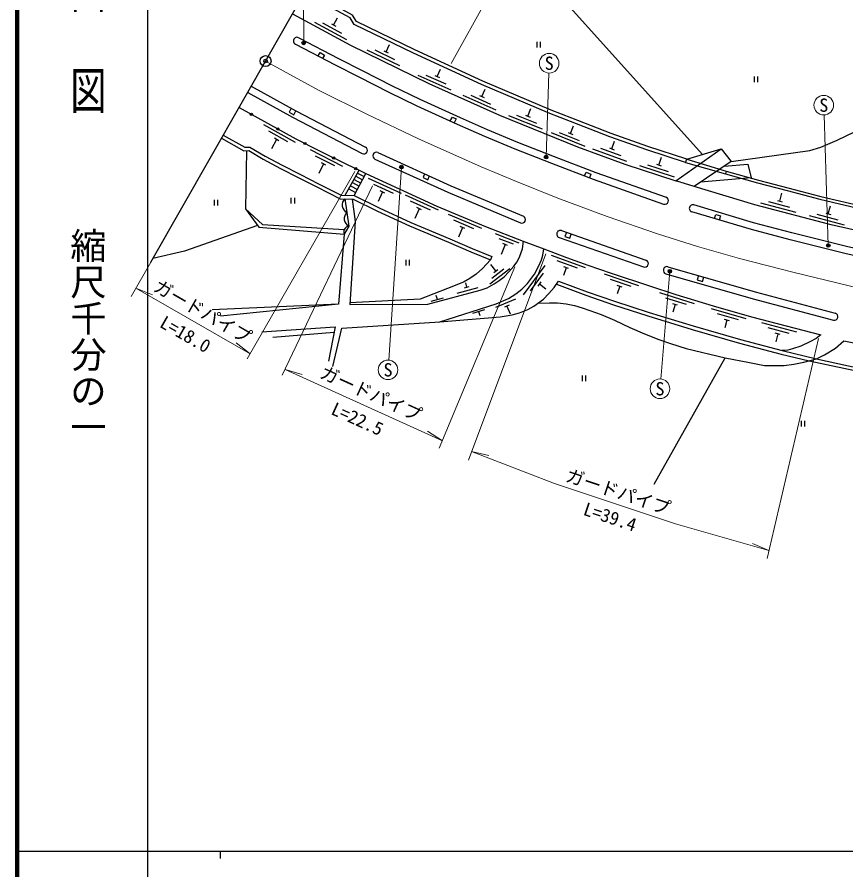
# Model space of a CAD drawing. Units: millimetres at full size, sheet at 1:1000; details may follow other scales. Extents: x 40000 to 680000, y 20000 to 380000.
# Drawn here: x 40000 to 154322, y 202409 to 320030 of the extents above; entities that cross this region are included whole.
import ezdxf
from ezdxf.enums import TextEntityAlignment as Align

# ---------------------------------------------------------------- set-up
doc = ezdxf.new("R2010")
doc.units = ezdxf.units.MM
doc.header["$LTSCALE"] = 1000
doc.header["$PDMODE"] = 32
doc.header["$PDSIZE"] = 500
doc.linetypes.add('CHAIN', pattern=[18.5, 12, -1.5, 3.5, -1.5])
for name, color, linetype, lineweight in [('M-BGD', 7, 'Continuous', 25), ('M-BGD-HTXT', 7, 'Continuous', 13), ('M-BMK', 2, 'CHAIN', 13), ('M-BMK-OTRS', 5, 'Continuous', 25), ('M-BMK-SRVR', 3, 'Continuous', 25), ('M-STR-HTXT', 7, 'Continuous', 13), ('M-STR-STRC', 7, 'Continuous', 25), ('M-TTL', 2, 'Continuous', 140), ('M-TTL-BAND', 7, 'Continuous', 25)]:
    doc.layers.add(name, color=color, linetype=linetype, lineweight=lineweight)
doc.layers.add('M-OTRS', color=6, linetype='Continuous')
doc.styles.add('@ＭＳ ゴシック', font='')
doc.styles.add('ＭＳ ゴシック', font='')
doc.styles.get('@ＭＳ ゴシック').set_extended_font_data('@MS Gothic')
doc.styles.get('ＭＳ ゴシック').set_extended_font_data('MS Gothic')

msp = doc.modelspace()

# ---------------------------------------------------------------- hatches: boundary and pattern name
at = {"layer": 'M-STR-STRC'}
for points in [[(79751, 316582, -1), (79312, 316343, -0.41421), (79412, 316682, -0.41421)], [(113184, 300841, -1), (112745, 300601, -0.41421), (112845, 300941, -0.41421)], [(93240, 299460, -1), (92801, 299221, -0.41421), (92901, 299560, -0.41421)], [(152113, 288646, -1), (151674, 288407, -0.41421), (151774, 288746, -0.41421)], [(130252, 285097, -1), (129813, 284858, -0.41421), (129913, 285197, -0.41421)]]:
    msp.add_hatch(color=256, dxfattribs=at).paths.add_polyline_path(points)

# ---------------------------------------------------------------- linework, layer by layer
at = {"layer": 'M-BGD'}
for p, q in [((134543, 301087), (108443, 330068)), ((81039, 319331), (85431, 316941)), ((82133, 319248), (84768, 317814)), ((83358, 319094), (83973, 318759)), ((83666, 318927), (84203, 319915)), ((111679, 316605), (111679, 315822)), ((112146, 316605), (112146, 315822)), ((88244, 315527), (92738, 313335)), ((89340, 315493), (92037, 314178)), ((90571, 315393), (91200, 315086)), ((90886, 315240), (91379, 316251)), ((95282, 312024), (99847, 309983)), ((96379, 312027), (99118, 310802)), ((97613, 311968), (98252, 311683)), ((97932, 311825), (98391, 312852)), ((141644, 311811), (141644, 311029)), ((142111, 311811), (142111, 311029)), ((104119, 309059), (104578, 310086)), ((101469, 309258), (106033, 307217)), ((102566, 309260), (105304, 308036)), ((103799, 309202), (104438, 308916)), ((110446, 306369), (110869, 307411)), ((107791, 306475), (112424, 304595)), ((108886, 306516), (111666, 305388)), ((110121, 306501), (110770, 306237)), ((78419, 302719), (74052, 305152)), ((116329, 303982), (116752, 305025)), ((77327, 302812), (74706, 304273)), ((113674, 304088), (118307, 302208)), ((114770, 304129), (117550, 303001)), ((116005, 304114), (116653, 303851)), ((75797, 303149), (75085, 301872)), ((76103, 302979), (75492, 303320)), ((122020, 301856), (122403, 302913)), ((84923, 299442), (80469, 301715)), ((119363, 301861), (124063, 300157)), ((120456, 301944), (123277, 300921)), ((121691, 301975), (122349, 301736)), ((132358, 300453), (137118, 301834)), ((83828, 299496), (81156, 300859)), ((82599, 299618), (81976, 299936)), ((128521, 299624), (128876, 300691)), ((132203, 299978), (132358, 300453)), ((132213, 299975), (137715, 298405)), ((132358, 300453), (137822, 298790)), ((82287, 299777), (81623, 298474)), ((85233, 295455), (87165, 298895)), ((125864, 299560), (130608, 297980)), ((126955, 299671), (129802, 298723)), ((128189, 299735), (128853, 299514)), ((137822, 298790), (137715, 298405)), ((86478, 295410), (88113, 298432)), ((86481, 297644), (87414, 297139)), ((86719, 298084), (87652, 297579)), ((86956, 298523), (87890, 298019)), ((93038, 295693), (88488, 297765)), ((86005, 296764), (86938, 296260)), ((86243, 297204), (87176, 296699)), ((91942, 295698), (89212, 296941)), ((133391, 296645), (130849, 297426)), ((85767, 296325), (86700, 295820)), ((90390, 295910), (89784, 294579)), ((90709, 295765), (90072, 296055)), ((98114, 293380), (93564, 295453)), ((145206, 294649), (145492, 295737)), ((67199, 294816), (67199, 294033)), ((67665, 294816), (67665, 294033)), ((77779, 295088), (77779, 294306)), ((78246, 295088), (78246, 294306)), ((97017, 293385), (94287, 294629)), ((142560, 294413), (147396, 293144)), ((143641, 294594), (146543, 293833)), ((144868, 294738), (145545, 294560)), ((95466, 293598), (94860, 292267)), ((95784, 293453), (95147, 293743)), ((151547, 292986), (152224, 292808)), ((151886, 292897), (152171, 293985)), ((104105, 290871), (99497, 292812)), ((103009, 290845), (100244, 292009)), ((149239, 292661), (154076, 291392)), ((150321, 292842), (153223, 292081)), ((101452, 291012), (100884, 289664)), ((101774, 290876), (101129, 291148)), ((115096, 290573), (126733, 286520)), ((109265, 288865), (106000, 290127)), ((108450, 288698), (106491, 289455)), ((114767, 289629), (126404, 285575)), ((107308, 288656), (106781, 287292)), ((107635, 288530), (106982, 288783)), ((118399, 285466), (113695, 287160)), ((93602, 286542), (93602, 285760)), ((94069, 286542), (94069, 285760)), ((106032, 285017), (105349, 285911)), ((117306, 285381), (114483, 286397)), ((105188, 283240), (107969, 285364)), ((105471, 284022), (107140, 285297)), ((105754, 284805), (106310, 285230)), ((112796, 285766), (109825, 281744)), ((112563, 284694), (110781, 282281)), ((115742, 285466), (115361, 284407)), ((116072, 285347), (115413, 285584)), ((112242, 283502), (111826, 282938)), ((125778, 282965), (121040, 284561)), ((124687, 282858), (121844, 283815)), ((100705, 281969), (103604, 282741)), ((101701, 282700), (102377, 282880)), ((102039, 282790), (101880, 283386)), ((112034, 283220), (112939, 282552)), ((123122, 282910), (122763, 281844)), ((123454, 282798), (122790, 283022)), ((97125, 280842), (98816, 281292)), ((97970, 281067), (97826, 281610)), ((108757, 281144), (106003, 279956)), ((133434, 280500), (128667, 282009)), ((132345, 280372), (129484, 281278)), ((84348, 280418), (66922, 279648)), ((107880, 280276), (107237, 279998)), ((107558, 280137), (108004, 279104)), ((130779, 280396), (130439, 279324)), ((131112, 280290), (130445, 280502)), ((104485, 279671), (102819, 279137)), ((103652, 279404), (103824, 278869)), ((140567, 278410), (135761, 279789)), ((139482, 278253), (136598, 279080)), ((138252, 278138), (137579, 278331)), ((137916, 278234), (137606, 277153)), ((147562, 276595), (142720, 277839)), ((83719, 276522), (75263, 275851)), ((146482, 276408), (143576, 277154)), ((145256, 276258), (144578, 276432)), ((144917, 276345), (144637, 275256)), ((154046, 275360), (172430, 271872)), ((127855, 255610), (137664, 273017)), ((145395, 273551), (149254, 272633)), ((145517, 274036), (150263, 272907)), ((117955, 270577), (117955, 269794)), ((118422, 270577), (118422, 269794)), ((148153, 264342), (148153, 263559)), ((148619, 264342), (148619, 263559))]:
    msp.add_line(p, q, dxfattribs=at)
for points in [[(132358, 300453), (127005, 302201), (121951, 303974), (116496, 306071), (113667, 307184), (104264, 311188), (94874, 315491), (86830, 319410), (86279, 320301), (82507, 322343)], [(132203, 299978), (126844, 301728), (121779, 303505), (116315, 305605), (113477, 306721), (104062, 310730), (94661, 315039), (86481, 319023), (85924, 319924), (82244, 321918)], [(78000, 320473), (85979, 316131), (96806, 310850), (106556, 306490), (117320, 302123), (123829, 299764), (130849, 297426)], [(78847, 317185), (84315, 314333), (87598, 312658), (91739, 310547), (95568, 308709), (101104, 306185), (104846, 304538), (109030, 302782), (114064, 300804), (119819, 298611), (129515, 295191)], [(78385, 316298), (83857, 313444), (87144, 311767), (91296, 309651), (95144, 307804), (100695, 305272), (104451, 303619), (108654, 301855), (113703, 299872), (119475, 297672), (129182, 294248)], [(81511, 314667), (81807, 315159), (82384, 314794), (82145, 314337)], [(138508, 300114), (149358, 301612), (150857, 302106), (153103, 303050), (155514, 304184), (157234, 305099), (159027, 306208), (160668, 307194), (165442, 310932)], [(71810, 309637), (77976, 306232), (87602, 301212)], [(72306, 310506), (78468, 307103), (88064, 302099)], [(70625, 307563), (78439, 303230), (81604, 301616), (85416, 299750), (87165, 298895), (88113, 298432), (97915, 293966), (104619, 291143), (109801, 289140), (112656, 288066), (115797, 286879), (118746, 285817), (121943, 284730), (127209, 282957), (130844, 281789), (136013, 280184), (141277, 278674), (150877, 276208), (150224, 275685), (149356, 275219), (148083, 274629), (146968, 274280), (146319, 274111), (145517, 274036)], [(77828, 307456), (77535, 306916), (78155, 306545), (78468, 307103)], [(99735, 305710), (100041, 306245), (100546, 305985), (100303, 305451)], [(68445, 303747), (71393, 302092), (72115, 302109), (74211, 300856), (76580, 299608), (79081, 298306), (81564, 297052), (84707, 295474), (86478, 295410), (89938, 293702), (94326, 291710), (99702, 289428), (102772, 288112), (105484, 287005)], [(68197, 303313), (71268, 301590), (71982, 301605), (73966, 300420), (76348, 299165), (78853, 297861), (81339, 296606), (84580, 294978), (86353, 294914), (89723, 293250), (94125, 291252), (99506, 288968), (102579, 287650), (105296, 286542)], [(71625, 301598), (71495, 293597), (73854, 291435), (85133, 290752)], [(89768, 301346), (99820, 296774), (109831, 292557)], [(130849, 297426), (137118, 301834), (138508, 300114), (133391, 296645)], [(89354, 300436), (99419, 295858), (109443, 291635)], [(137525, 299448), (140805, 299725), (141254, 297874), (134281, 297248)], [(137822, 298790), (142246, 297557), (146317, 296478), (150840, 295296), (156810, 293884), (163024, 292505), (171106, 290849), (175540, 290057), (176640, 289077), (182000, 288407), (185205, 288313)], [(96215, 298414), (95993, 297918), (96641, 297595), (96877, 298113)], [(118242, 298142), (118486, 298650), (119135, 298354), (118951, 297872)], [(137715, 298405), (142141, 297171), (146215, 296091), (150743, 294908), (156721, 293494), (162940, 292114), (171031, 290456), (175358, 289683), (176467, 288695), (181970, 288008), (185193, 287913)], [(185205, 288313), (186922, 289403), (188442, 289403), (187441, 285018), (179496, 286041), (169986, 287511), (164043, 288716), (152301, 291393), (141770, 294155), (133391, 296645)], [(85191, 294956), (85750, 291182), (85109, 290077)], [(86202, 294920), (86645, 291818), (85887, 280397), (96674, 280431), (103875, 282347), (104833, 282696), (105807, 283226), (106512, 283685), (107192, 284204), (107837, 284893), (108518, 285677), (108969, 286271), (109356, 287073), (109718, 288076), (109846, 289124)], [(186347, 282583), (179090, 283630), (174319, 284360), (169250, 285239), (163834, 286317), (154573, 288337), (146871, 290258), (141591, 291672), (133356, 294116)], [(71495, 293597), (73331, 291033), (85109, 290077)], [(186204, 281594), (178943, 282641), (174158, 283373), (169067, 284256), (163630, 285338), (154345, 287363), (146621, 289290), (141319, 290709), (133072, 293157)], [(136197, 292229), (136383, 292811), (137000, 292612), (136831, 292041)], [(73146, 291290), (63113, 287732), (58732, 286743)], [(85109, 290077), (84348, 280418), (68070, 278801)], [(115798, 290328), (115573, 289768), (116235, 289517), (116440, 290105)], [(83563, 271838), (84791, 277118), (98326, 277992), (106066, 280473), (107801, 281222), (108780, 281843), (109640, 282492), (110399, 283278), (111351, 284567), (111911, 285629), (112311, 286537), (112522, 287192), (112656, 288066)], [(105484, 287005), (105296, 286542), (104212, 285332), (103312, 284558), (102448, 283975), (101556, 283482), (99374, 282615), (95618, 281113), (85901, 280611)], [(129772, 285593), (141813, 282116), (152850, 279192)], [(98326, 277992), (106646, 278684), (108287, 278954), (109277, 279225), (110454, 279708), (111269, 280136), (112609, 281141), (113355, 281887), (114093, 282726), (114695, 283608)], [(114695, 283608), (118620, 282126), (122419, 280831), (127161, 279290), (133244, 277437), (139758, 275556), (145517, 274036)], [(129495, 284632), (141546, 281152), (152593, 278225)], [(133988, 284375), (133815, 283782), (134537, 283581), (134707, 284168)], [(114405, 283183), (118451, 281655), (122261, 280356), (127011, 278813), (133102, 276957), (139625, 275074), (145395, 273551)], [(111880, 280594), (113436, 280639), (114544, 280600), (115728, 280468), (116874, 280236), (117919, 279942), (119000, 279582), (120577, 278995), (122383, 278212), (124512, 277229), (126544, 276334), (128522, 275567), (130125, 274994), (132274, 274343), (137664, 273017), (141014, 272369), (143095, 271997), (145787, 271988), (147150, 272164), (148529, 272437), (150263, 272907), (151348, 273425), (152870, 274348), (154046, 275360)], [(73765, 276630), (83874, 277319), (82954, 272587)], [(150263, 272907), (162048, 270324), (170340, 268780)], [(149254, 272633), (162081, 269928), (170090, 268410)]]:
    msp.add_lwpolyline(points, dxfattribs=at)
for centre in [(72322, 306622), (75972, 304598), (79701, 302586), (83672, 300603), (86715, 299115)]:
    msp.add_circle(centre, 150, dxfattribs=at)
for centre, radius, start, end in [((78616, 316741), 500, 62.45776, 242.45776), ((87833, 301656), 500, 242.46021, 62.46021), ((89561, 300891), 500, 65.54243, 245.54243), ((86038, 294118), 1192, 135.29715, 241.55735), ((129349, 294719), 500, 250.57091, 70.57091), ((133214, 293636), 500, 73.47071, 253.47071), ((86318, 292231), 1192, 135.29715, 241.55735), ((109637, 292096), 500, 247.15457, 67.15457), ((85844, 290389), 798, 96.77139, 203.03159), ((114932, 290101), 500, 70.79619, 250.79619), ((126569, 286048), 500, 250.79619, 70.79619), ((129633, 285112), 500, 73.89604, 253.89604), ((152722, 278709), 500, 255.16023, 75.16023)]:
    msp.add_arc(centre, radius, start, end, dxfattribs=at)
at = {"layer": 'M-BGD-HTXT'}
for p, q in [((79531, 316463), (79525, 332262)), ((112964, 300721), (113350, 312314)), ((151893, 288527), (151310, 306527)), ((93020, 299340), (91254, 272728)), ((130032, 284977), (128785, 270113))]:
    msp.add_line(p, q, dxfattribs=at)
for centre in [(113395, 313663), (151266, 307877), (91164, 271381), (128672, 268768)]:
    msp.add_circle(centre, 1350, dxfattribs=at)
at = {"layer": 'M-BMK'}
msp.add_lwpolyline([(74281, 313963), (81560, 309936), (88241, 306615), (95391, 303237), (104010, 299357), (108880, 297329), (114589, 295071), (121406, 292525), (128314, 290139), (133858, 288398), (139625, 286715), (147193, 284783), (156091, 282661), (162546, 281255), (168501, 280061), (176809, 278633), (185035, 277541), (192429, 276743), (200388, 276058), (208732, 275546), (220857, 275107), (268720, 274951), (368937, 274828)], dxfattribs=at)
at = {"layer": 'M-BMK-OTRS'}
msp.add_line((58443, 286239), (86979, 336192), dxfattribs=at)
at = {"layer": 'M-BMK-SRVR'}
msp.add_circle((74281, 313963), 750, dxfattribs=at)
at = {"layer": 'M-OTRS'}
msp.add_point((74281, 313963), dxfattribs=at)
at = {"layer": 'M-STR-HTXT'}
for p, q in [((99880, 313607), (110278, 332396)), ((86592, 298712), (71749, 272875)), ((76582, 270640), (89033, 296771)), ((112942, 287358), (102250, 258941)), ((55737, 281501), (58443, 286239)), ((108649, 285563), (98234, 260559)), ((56387, 282639), (72155, 273581)), ((56387, 282639), (58665, 281725)), ((143446, 245362), (150549, 275718)), ((72155, 273581), (70217, 275089)), ((76960, 271433), (98670, 261606)), ((76960, 271433), (79316, 270742)), ((98670, 261606), (96596, 262920)), ((102684, 260095), (105076, 259545)), ((143698, 246441), (141457, 247442))]:
    msp.add_line(p, q, dxfattribs=at)
msp.add_lwpolyline([(102684, 260095), (114112, 255718), (130802, 250158), (143698, 246441)], dxfattribs=at)
at = {"layer": 'M-STR-STRC'}
for centre in [(79531, 316463), (112964, 300721), (93020, 299340), (151893, 288527), (130032, 284977)]:
    msp.add_circle(centre, 250, dxfattribs=at)
at = {"layer": 'M-TTL'}
msp.add_line((40000, 380000), (40000, 20000), dxfattribs=at)
at = {"layer": 'M-TTL-BAND'}
for p, q in [((58000, 370000), (58000, 20000)), ((40000, 205000), (579000, 205000)), ((68000, 205000), (68000, 204000))]:
    msp.add_line(p, q, dxfattribs=at)

# ---------------------------------------------------------------- texts
at = {"layer": 'M-BGD-HTXT', "style": 'ＭＳ ゴシック'}
for p in [(113395, 313663), (151266, 307877), (91164, 271381), (128672, 268768)]:
    msp.add_text('S', height=1833, dxfattribs=at).set_placement(p, align=Align.MIDDLE_CENTER)
at = {"layer": 'M-STR-HTXT', "style": 'ＭＳ ゴシック'}
for s, rotation, p in [('ガードパイプ', 330.124, (64879, 278150)), ('L=18.0', 330.124, (62497, 275023)), ('ガードパイプ', 335.645, (88228, 266776)), ('L=22.5', 335.645, (86346, 263275)), ('ガードパイプ', 341.576, (122455, 253177)), ('L=39.4', 341.576, (121331, 249705))]:
    msp.add_text(s, height=1833, rotation=rotation, dxfattribs=at).set_placement(p, align=Align.BOTTOM_CENTER)
at = {"layer": 'M-TTL-BAND', "style": '@ＭＳ ゴシック', "width": 1.4}
msp.add_text('平  面  図', height=3666, rotation=270, dxfattribs=at).set_placement((49777, 306475), align=Align.MIDDLE_RIGHT)
at = {"layer": 'M-TTL-BAND', "style": '@ＭＳ ゴシック'}
msp.add_text('縮尺千分の一', height=3666, rotation=270, dxfattribs=at).set_placement((49777, 261030), align=Align.MIDDLE_RIGHT)

doc.saveas('drawing.dxf')
